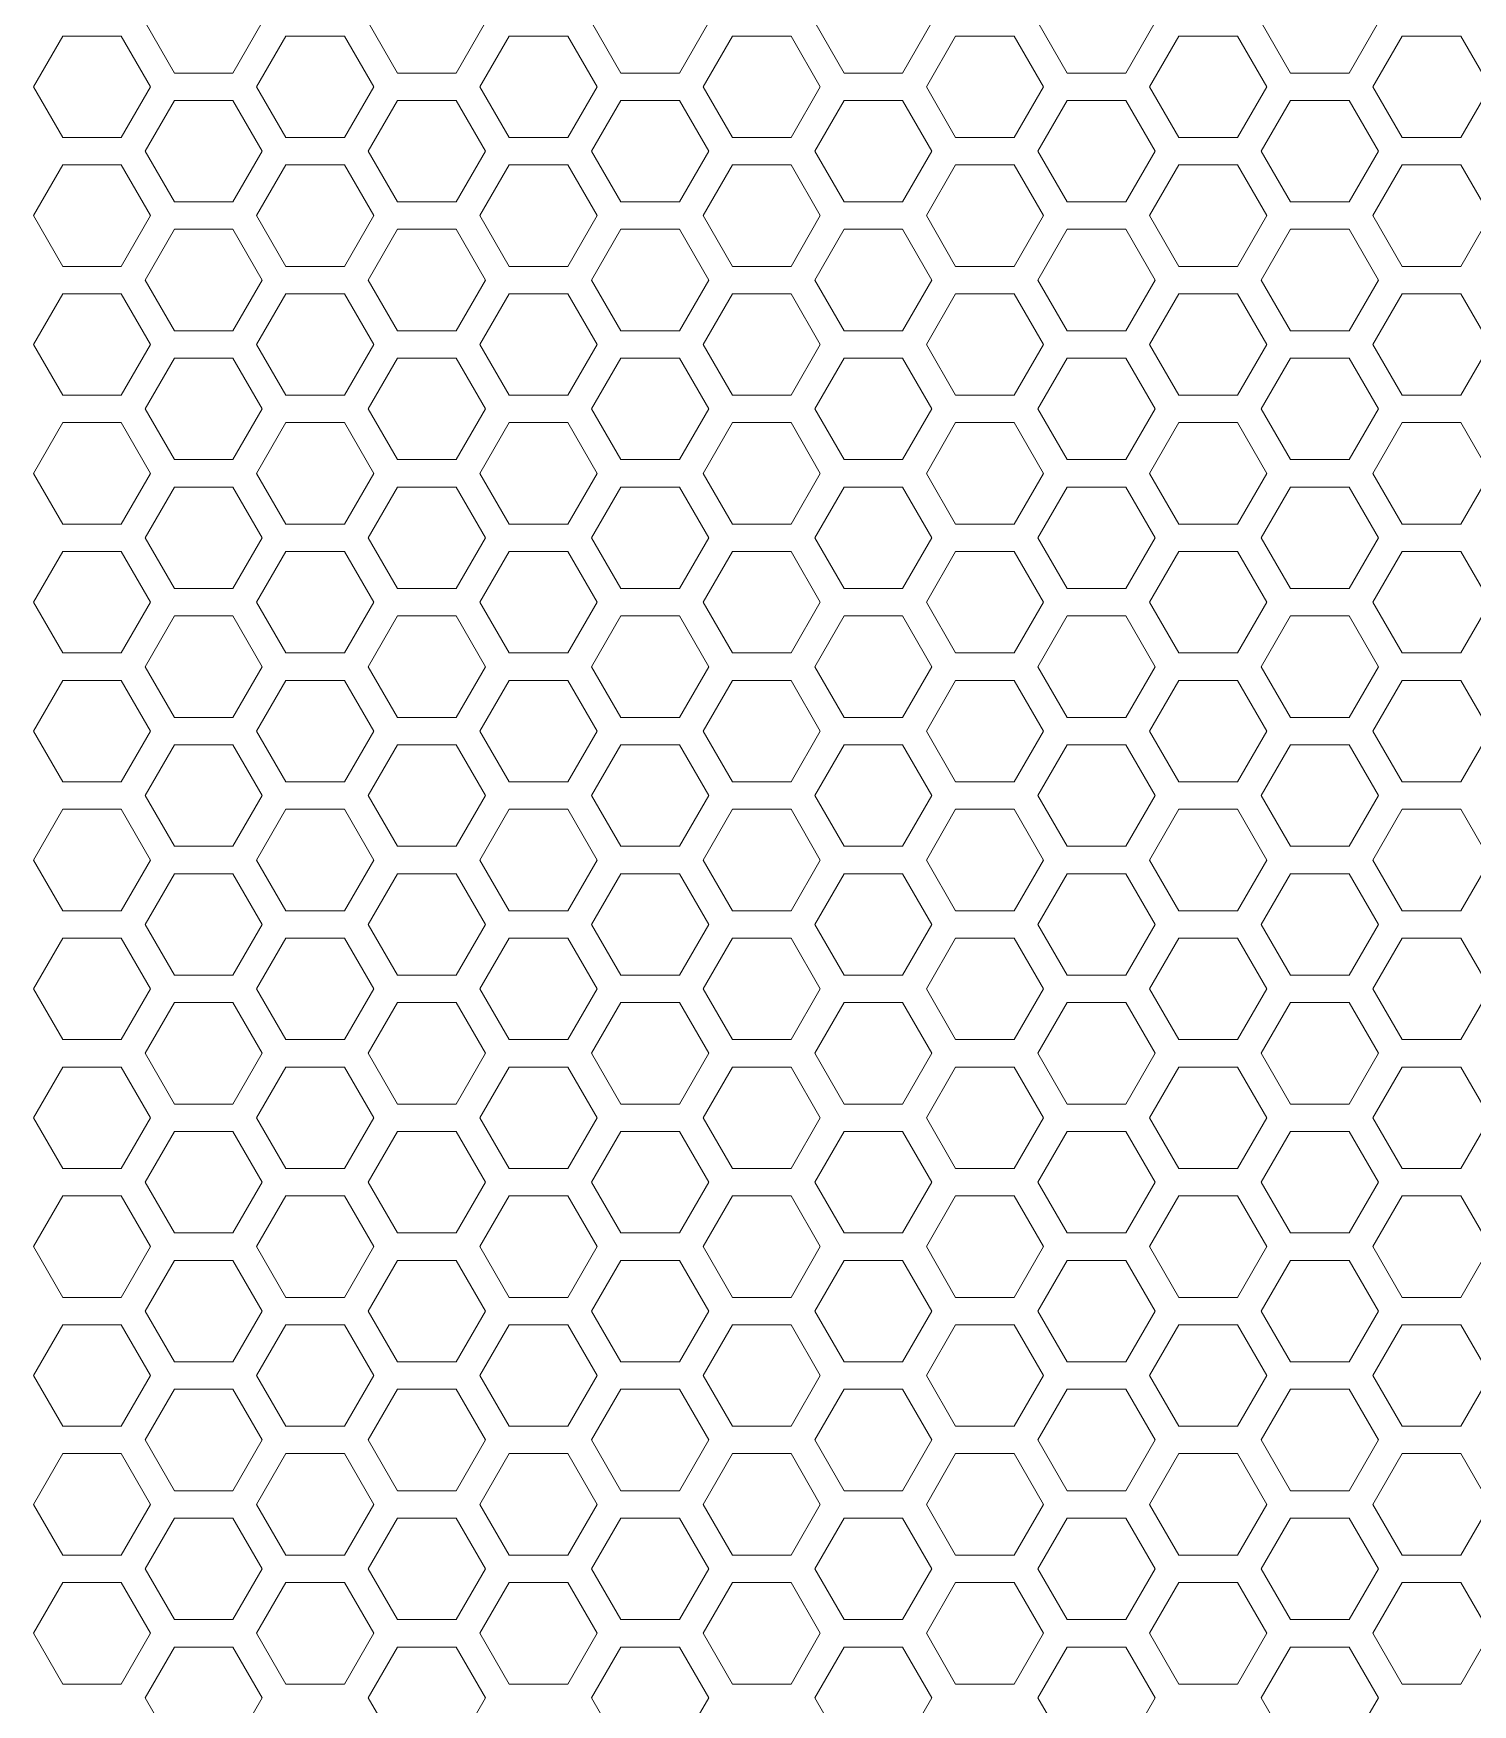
# Model space of a CAD drawing. Header units: millimetres. Extents: x -10 to 46, y -17 to 110.
# Drawn here: x 19.35 to 25.49, y 20.84 to 27.97 of the extents above; entities that cross this region are included whole.
import ezdxf

# ---------------------------------------------------------------- set-up
doc = ezdxf.new("R2010")
doc.units = ezdxf.units.MM

msp = doc.modelspace()

# ---------------------------------------------------------------- linework, layer by layer
at = {"lineweight": 18}
for p, q in [((19.4755, 27.9587), (19.3505, 27.7422)), ((19.7255, 27.9587), (19.4755, 27.9587)), ((19.8505, 27.7422), (19.7255, 27.9587)), ((19.8269, 28.0172), (19.9519, 27.8007)), ((20.2019, 27.8007), (20.3269, 28.0172)), ((20.4282, 27.9587), (20.3032, 27.7422)), ((20.6782, 27.9587), (20.4282, 27.9587)), ((20.8032, 27.7422), (20.6782, 27.9587)), ((20.7795, 28.0172), (20.9045, 27.8007)), ((21.1545, 27.8007), (21.2795, 28.0172)), ((21.3808, 27.9587), (21.2558, 27.7422)), ((21.6308, 27.9587), (21.3808, 27.9587)), ((21.7558, 27.7422), (21.6308, 27.9587)), ((21.7322, 28.0172), (21.8572, 27.8007)), ((22.1072, 27.8007), (22.2322, 28.0172)), ((22.3335, 27.9587), (22.2085, 27.7422)), ((22.5835, 27.9587), (22.3335, 27.9587)), ((22.7085, 27.7422), (22.5835, 27.9587)), ((22.6848, 28.0172), (22.8098, 27.8007)), ((23.0598, 27.8007), (23.1848, 28.0172)), ((23.2861, 27.9587), (23.1611, 27.7422)), ((23.5361, 27.9587), (23.2861, 27.9587)), ((23.6611, 27.7422), (23.5361, 27.9587)), ((23.6375, 28.0172), (23.7625, 27.8007)), ((24.0125, 27.8007), (24.1375, 28.0172)), ((24.2388, 27.9587), (24.1138, 27.7422)), ((24.4888, 27.9587), (24.2388, 27.9587)), ((24.6138, 27.7422), (24.4888, 27.9587)), ((24.5901, 28.0172), (24.7151, 27.8007)), ((24.9651, 27.8007), (25.0901, 28.0172)), ((25.1914, 27.9587), (25.0664, 27.7422)), ((25.4414, 27.9587), (25.1914, 27.9587)), ((25.5665, 27.7422), (25.4414, 27.9587)), ((19.9519, 27.8007), (20.2019, 27.8007)), ((20.9045, 27.8007), (21.1545, 27.8007)), ((21.8572, 27.8007), (22.1072, 27.8007)), ((22.8098, 27.8007), (23.0598, 27.8007)), ((23.7625, 27.8007), (24.0125, 27.8007)), ((24.7151, 27.8007), (24.9651, 27.8007)), ((19.3505, 27.7422), (19.4755, 27.5257)), ((19.7255, 27.5257), (19.8505, 27.7422)), ((19.9519, 27.6837), (19.8269, 27.4672)), ((20.2019, 27.6837), (19.9519, 27.6837)), ((20.3269, 27.4672), (20.2019, 27.6837)), ((20.3032, 27.7422), (20.4282, 27.5257)), ((20.6782, 27.5257), (20.8032, 27.7422)), ((20.9045, 27.6837), (20.7795, 27.4672)), ((21.1545, 27.6837), (20.9045, 27.6837)), ((21.2795, 27.4672), (21.1545, 27.6837)), ((21.2558, 27.7422), (21.3808, 27.5257)), ((21.6308, 27.5257), (21.7558, 27.7422)), ((21.8572, 27.6837), (21.7322, 27.4672)), ((22.1072, 27.6837), (21.8572, 27.6837)), ((22.2322, 27.4672), (22.1072, 27.6837)), ((22.2085, 27.7422), (22.3335, 27.5257)), ((22.5835, 27.5257), (22.7085, 27.7422)), ((22.8098, 27.6837), (22.6848, 27.4672)), ((23.0598, 27.6837), (22.8098, 27.6837)), ((23.1848, 27.4672), (23.0598, 27.6837)), ((23.1611, 27.7422), (23.2861, 27.5257)), ((23.5361, 27.5257), (23.6611, 27.7422)), ((23.7625, 27.6837), (23.6375, 27.4672)), ((24.0125, 27.6837), (23.7625, 27.6837)), ((24.1375, 27.4672), (24.0125, 27.6837)), ((24.1138, 27.7422), (24.2388, 27.5257)), ((24.4888, 27.5257), (24.6138, 27.7422)), ((24.7151, 27.6837), (24.5901, 27.4672)), ((24.9651, 27.6837), (24.7151, 27.6837)), ((25.0901, 27.4672), (24.9651, 27.6837)), ((25.0664, 27.7422), (25.1914, 27.5257)), ((25.4414, 27.5257), (25.5665, 27.7422)), ((19.4755, 27.5257), (19.7255, 27.5257)), ((19.8269, 27.4672), (19.9519, 27.2507)), ((20.2019, 27.2507), (20.3269, 27.4672)), ((20.4282, 27.5257), (20.6782, 27.5257)), ((20.7795, 27.4672), (20.9045, 27.2507)), ((21.1545, 27.2507), (21.2795, 27.4672)), ((21.3808, 27.5257), (21.6308, 27.5257)), ((21.7322, 27.4672), (21.8572, 27.2507)), ((22.1072, 27.2507), (22.2322, 27.4672)), ((22.3335, 27.5257), (22.5835, 27.5257)), ((22.6848, 27.4672), (22.8098, 27.2507)), ((23.0598, 27.2507), (23.1848, 27.4672)), ((23.2861, 27.5257), (23.5361, 27.5257)), ((23.6375, 27.4672), (23.7625, 27.2507)), ((24.0125, 27.2507), (24.1375, 27.4672)), ((24.2388, 27.5257), (24.4888, 27.5257)), ((24.5901, 27.4672), (24.7151, 27.2507)), ((24.9651, 27.2507), (25.0901, 27.4672)), ((25.1914, 27.5257), (25.4414, 27.5257)), ((19.4755, 27.4087), (19.3505, 27.1922)), ((19.7255, 27.4087), (19.4755, 27.4087)), ((19.8505, 27.1922), (19.7255, 27.4087)), ((20.4282, 27.4087), (20.3032, 27.1922)), ((20.6782, 27.4087), (20.4282, 27.4087)), ((20.8032, 27.1922), (20.6782, 27.4087)), ((21.3808, 27.4087), (21.2558, 27.1922)), ((21.6308, 27.4087), (21.3808, 27.4087)), ((21.7558, 27.1922), (21.6308, 27.4087)), ((22.3335, 27.4087), (22.2085, 27.1922)), ((22.5835, 27.4087), (22.3335, 27.4087)), ((22.7085, 27.1922), (22.5835, 27.4087)), ((23.2861, 27.4087), (23.1611, 27.1922)), ((23.5361, 27.4087), (23.2861, 27.4087)), ((23.6611, 27.1922), (23.5361, 27.4087)), ((24.2388, 27.4087), (24.1138, 27.1922)), ((24.4888, 27.4087), (24.2388, 27.4087)), ((24.6138, 27.1922), (24.4888, 27.4087)), ((25.1914, 27.4087), (25.0664, 27.1922)), ((25.4414, 27.4087), (25.1914, 27.4087)), ((25.5665, 27.1922), (25.4414, 27.4087)), ((19.9519, 27.2507), (20.2019, 27.2507)), ((20.9045, 27.2507), (21.1545, 27.2507)), ((21.8572, 27.2507), (22.1072, 27.2507)), ((22.8098, 27.2507), (23.0598, 27.2507)), ((23.7625, 27.2507), (24.0125, 27.2507)), ((24.7151, 27.2507), (24.9651, 27.2507)), ((19.3505, 27.1922), (19.4755, 26.9757)), ((19.7255, 26.9757), (19.8505, 27.1922)), ((20.3032, 27.1922), (20.4282, 26.9757)), ((20.6782, 26.9757), (20.8032, 27.1922)), ((21.2558, 27.1922), (21.3808, 26.9757)), ((21.6308, 26.9757), (21.7558, 27.1922)), ((22.2085, 27.1922), (22.3335, 26.9757)), ((22.5835, 26.9757), (22.7085, 27.1922)), ((23.1611, 27.1922), (23.2861, 26.9757)), ((23.5361, 26.9757), (23.6611, 27.1922)), ((24.1138, 27.1922), (24.2388, 26.9757)), ((24.4888, 26.9757), (24.6138, 27.1922)), ((25.0664, 27.1922), (25.1914, 26.9757)), ((25.4414, 26.9757), (25.5665, 27.1922)), ((19.9519, 27.1337), (19.8269, 26.9172)), ((20.2019, 27.1337), (19.9519, 27.1337)), ((20.3269, 26.9172), (20.2019, 27.1337)), ((20.9045, 27.1337), (20.7795, 26.9172)), ((21.1545, 27.1337), (20.9045, 27.1337)), ((21.2795, 26.9172), (21.1545, 27.1337)), ((21.8572, 27.1337), (21.7322, 26.9172)), ((22.1072, 27.1337), (21.8572, 27.1337)), ((22.2322, 26.9172), (22.1072, 27.1337)), ((22.8098, 27.1337), (22.6848, 26.9172)), ((23.0598, 27.1337), (22.8098, 27.1337)), ((23.1848, 26.9172), (23.0598, 27.1337)), ((23.7625, 27.1337), (23.6375, 26.9172)), ((24.0125, 27.1337), (23.7625, 27.1337)), ((24.1375, 26.9172), (24.0125, 27.1337)), ((24.7151, 27.1337), (24.5901, 26.9172)), ((24.9651, 27.1337), (24.7151, 27.1337)), ((25.0901, 26.9172), (24.9651, 27.1337)), ((19.4755, 26.9757), (19.7255, 26.9757)), ((20.4282, 26.9757), (20.6782, 26.9757)), ((21.3808, 26.9757), (21.6308, 26.9757)), ((22.3335, 26.9757), (22.5835, 26.9757)), ((23.2861, 26.9757), (23.5361, 26.9757)), ((24.2388, 26.9757), (24.4888, 26.9757)), ((25.1914, 26.9757), (25.4414, 26.9757)), ((19.8269, 26.9172), (19.9519, 26.7007)), ((20.2019, 26.7007), (20.3269, 26.9172)), ((20.7795, 26.9172), (20.9045, 26.7007)), ((21.1545, 26.7007), (21.2795, 26.9172)), ((21.7322, 26.9172), (21.8572, 26.7007)), ((22.1072, 26.7007), (22.2322, 26.9172)), ((22.6848, 26.9172), (22.8098, 26.7007)), ((23.0598, 26.7007), (23.1848, 26.9172)), ((23.6375, 26.9172), (23.7625, 26.7007)), ((24.0125, 26.7007), (24.1375, 26.9172)), ((24.5901, 26.9172), (24.7151, 26.7007)), ((24.9651, 26.7007), (25.0901, 26.9172)), ((19.4755, 26.8587), (19.3505, 26.6422)), ((19.7255, 26.8587), (19.4755, 26.8587)), ((19.8505, 26.6422), (19.7255, 26.8587)), ((20.4282, 26.8587), (20.3032, 26.6422)), ((20.6782, 26.8587), (20.4282, 26.8587)), ((20.8032, 26.6422), (20.6782, 26.8587)), ((21.3808, 26.8587), (21.2558, 26.6422)), ((21.6308, 26.8587), (21.3808, 26.8587)), ((21.7558, 26.6422), (21.6308, 26.8587)), ((22.3335, 26.8587), (22.2085, 26.6422)), ((22.5835, 26.8587), (22.3335, 26.8587)), ((22.7085, 26.6422), (22.5835, 26.8587)), ((23.2861, 26.8587), (23.1611, 26.6422)), ((23.5361, 26.8587), (23.2861, 26.8587)), ((23.6611, 26.6422), (23.5361, 26.8587)), ((24.2388, 26.8587), (24.1138, 26.6422)), ((24.4888, 26.8587), (24.2388, 26.8587)), ((24.6138, 26.6422), (24.4888, 26.8587)), ((25.1914, 26.8587), (25.0664, 26.6422)), ((25.4414, 26.8587), (25.1914, 26.8587)), ((25.5665, 26.6422), (25.4414, 26.8587)), ((19.9519, 26.7007), (20.2019, 26.7007)), ((20.9045, 26.7007), (21.1545, 26.7007)), ((21.8572, 26.7007), (22.1072, 26.7007)), ((22.8098, 26.7007), (23.0598, 26.7007)), ((23.7625, 26.7007), (24.0125, 26.7007)), ((24.7151, 26.7007), (24.9651, 26.7007)), ((19.3505, 26.6422), (19.4755, 26.4257)), ((19.7255, 26.4257), (19.8505, 26.6422)), ((20.3032, 26.6422), (20.4282, 26.4257)), ((20.6782, 26.4257), (20.8032, 26.6422)), ((21.2558, 26.6422), (21.3808, 26.4257)), ((21.6308, 26.4257), (21.7558, 26.6422)), ((22.2085, 26.6422), (22.3335, 26.4257)), ((22.5835, 26.4257), (22.7085, 26.6422)), ((23.1611, 26.6422), (23.2861, 26.4257)), ((23.5361, 26.4257), (23.6611, 26.6422)), ((24.1138, 26.6422), (24.2388, 26.4257)), ((24.4888, 26.4257), (24.6138, 26.6422)), ((25.0664, 26.6422), (25.1914, 26.4257)), ((25.4414, 26.4257), (25.5665, 26.6422)), ((19.9519, 26.5837), (19.8269, 26.3672)), ((20.2019, 26.5837), (19.9519, 26.5837)), ((20.3269, 26.3672), (20.2019, 26.5837)), ((20.9045, 26.5837), (20.7795, 26.3672)), ((21.1545, 26.5837), (20.9045, 26.5837)), ((21.2795, 26.3672), (21.1545, 26.5837)), ((21.8572, 26.5837), (21.7322, 26.3672)), ((22.1072, 26.5837), (21.8572, 26.5837)), ((22.2322, 26.3672), (22.1072, 26.5837)), ((22.8098, 26.5837), (22.6848, 26.3672)), ((23.0598, 26.5837), (22.8098, 26.5837)), ((23.1848, 26.3672), (23.0598, 26.5837)), ((23.7625, 26.5837), (23.6375, 26.3672)), ((24.0125, 26.5837), (23.7625, 26.5837)), ((24.1375, 26.3672), (24.0125, 26.5837)), ((24.7151, 26.5837), (24.5901, 26.3672)), ((24.9651, 26.5837), (24.7151, 26.5837)), ((25.0901, 26.3672), (24.9651, 26.5837)), ((19.4755, 26.4257), (19.7255, 26.4257)), ((20.4282, 26.4257), (20.6782, 26.4257)), ((21.3808, 26.4257), (21.6308, 26.4257)), ((22.3335, 26.4257), (22.5835, 26.4257)), ((23.2861, 26.4257), (23.5361, 26.4257)), ((24.2388, 26.4257), (24.4888, 26.4257)), ((25.1914, 26.4257), (25.4414, 26.4257)), ((19.8269, 26.3672), (19.9519, 26.1507)), ((20.2019, 26.1507), (20.3269, 26.3672)), ((20.7795, 26.3672), (20.9045, 26.1507)), ((21.1545, 26.1507), (21.2795, 26.3672)), ((21.7322, 26.3672), (21.8572, 26.1507)), ((22.1072, 26.1507), (22.2322, 26.3672)), ((22.6848, 26.3672), (22.8098, 26.1507)), ((23.0598, 26.1507), (23.1848, 26.3672)), ((23.6375, 26.3672), (23.7625, 26.1507)), ((24.0125, 26.1507), (24.1375, 26.3672)), ((24.5901, 26.3672), (24.7151, 26.1507)), ((24.9651, 26.1507), (25.0901, 26.3672)), ((19.4755, 26.3087), (19.3505, 26.0922)), ((19.7255, 26.3087), (19.4755, 26.3087)), ((19.8505, 26.0922), (19.7255, 26.3087)), ((20.4282, 26.3087), (20.3032, 26.0922)), ((20.6782, 26.3087), (20.4282, 26.3087)), ((20.8032, 26.0922), (20.6782, 26.3087)), ((21.3808, 26.3087), (21.2558, 26.0922)), ((21.6308, 26.3087), (21.3808, 26.3087)), ((21.7558, 26.0922), (21.6308, 26.3087)), ((22.3335, 26.3087), (22.2085, 26.0922)), ((22.5835, 26.3087), (22.3335, 26.3087)), ((22.7085, 26.0922), (22.5835, 26.3087)), ((23.2861, 26.3087), (23.1611, 26.0922)), ((23.5361, 26.3087), (23.2861, 26.3087)), ((23.6611, 26.0922), (23.5361, 26.3087)), ((24.2388, 26.3087), (24.1138, 26.0922)), ((24.4888, 26.3087), (24.2388, 26.3087)), ((24.6138, 26.0922), (24.4888, 26.3087)), ((25.1914, 26.3087), (25.0664, 26.0922)), ((25.4414, 26.3087), (25.1914, 26.3087)), ((25.5665, 26.0922), (25.4414, 26.3087)), ((19.9519, 26.1507), (20.2019, 26.1507)), ((20.9045, 26.1507), (21.1545, 26.1507)), ((21.8572, 26.1507), (22.1072, 26.1507)), ((22.8098, 26.1507), (23.0598, 26.1507)), ((23.7625, 26.1507), (24.0125, 26.1507)), ((24.7151, 26.1507), (24.9651, 26.1507)), ((19.3505, 26.0922), (19.4755, 25.8757)), ((19.7255, 25.8757), (19.8505, 26.0922)), ((19.9519, 26.0337), (19.8269, 25.8172)), ((20.2019, 26.0337), (19.9519, 26.0337)), ((20.3269, 25.8172), (20.2019, 26.0337)), ((20.3032, 26.0922), (20.4282, 25.8757)), ((20.6782, 25.8757), (20.8032, 26.0922)), ((20.9045, 26.0337), (20.7795, 25.8172)), ((21.1545, 26.0337), (20.9045, 26.0337)), ((21.2795, 25.8172), (21.1545, 26.0337)), ((21.2558, 26.0922), (21.3808, 25.8757)), ((21.6308, 25.8757), (21.7558, 26.0922)), ((21.8572, 26.0337), (21.7322, 25.8172)), ((22.1072, 26.0337), (21.8572, 26.0337)), ((22.2322, 25.8172), (22.1072, 26.0337)), ((22.2085, 26.0922), (22.3335, 25.8757)), ((22.5835, 25.8757), (22.7085, 26.0922)), ((22.8098, 26.0337), (22.6848, 25.8172)), ((23.0598, 26.0337), (22.8098, 26.0337)), ((23.1848, 25.8172), (23.0598, 26.0337)), ((23.1611, 26.0922), (23.2861, 25.8757)), ((23.5361, 25.8757), (23.6611, 26.0922)), ((23.7625, 26.0337), (23.6375, 25.8172)), ((24.0125, 26.0337), (23.7625, 26.0337)), ((24.1375, 25.8172), (24.0125, 26.0337)), ((24.1138, 26.0922), (24.2388, 25.8757)), ((24.4888, 25.8757), (24.6138, 26.0922)), ((24.7151, 26.0337), (24.5901, 25.8172)), ((24.9651, 26.0337), (24.7151, 26.0337)), ((25.0901, 25.8172), (24.9651, 26.0337)), ((25.0664, 26.0922), (25.1914, 25.8757)), ((25.4414, 25.8757), (25.5665, 26.0922)), ((19.4755, 25.8757), (19.7255, 25.8757)), ((20.4282, 25.8757), (20.6782, 25.8757)), ((21.3808, 25.8757), (21.6308, 25.8757)), ((22.3335, 25.8757), (22.5835, 25.8757)), ((23.2861, 25.8757), (23.5361, 25.8757)), ((24.2388, 25.8757), (24.4888, 25.8757)), ((25.1914, 25.8757), (25.4414, 25.8757)), ((19.4755, 25.7587), (19.3505, 25.5422)), ((19.7255, 25.7587), (19.4755, 25.7587)), ((19.8505, 25.5422), (19.7255, 25.7587)), ((19.8269, 25.8172), (19.9519, 25.6007)), ((20.2019, 25.6007), (20.3269, 25.8172)), ((20.4282, 25.7587), (20.3032, 25.5422)), ((20.6782, 25.7587), (20.4282, 25.7587)), ((20.8032, 25.5422), (20.6782, 25.7587)), ((20.7795, 25.8172), (20.9045, 25.6007)), ((21.1545, 25.6007), (21.2795, 25.8172)), ((21.3808, 25.7587), (21.2558, 25.5422)), ((21.6308, 25.7587), (21.3808, 25.7587)), ((21.7558, 25.5422), (21.6308, 25.7587)), ((21.7322, 25.8172), (21.8572, 25.6007)), ((22.1072, 25.6007), (22.2322, 25.8172)), ((22.3335, 25.7587), (22.2085, 25.5422)), ((22.5835, 25.7587), (22.3335, 25.7587)), ((22.7085, 25.5422), (22.5835, 25.7587)), ((22.6848, 25.8172), (22.8098, 25.6007)), ((23.0598, 25.6007), (23.1848, 25.8172)), ((23.2861, 25.7587), (23.1611, 25.5422)), ((23.5361, 25.7587), (23.2861, 25.7587)), ((23.6611, 25.5422), (23.5361, 25.7587)), ((23.6375, 25.8172), (23.7625, 25.6007)), ((24.0125, 25.6007), (24.1375, 25.8172)), ((24.2388, 25.7587), (24.1138, 25.5422)), ((24.4888, 25.7587), (24.2388, 25.7587)), ((24.6138, 25.5422), (24.4888, 25.7587)), ((24.5901, 25.8172), (24.7151, 25.6007)), ((24.9651, 25.6007), (25.0901, 25.8172)), ((25.1914, 25.7587), (25.0664, 25.5422)), ((25.4414, 25.7587), (25.1914, 25.7587)), ((25.5665, 25.5422), (25.4414, 25.7587)), ((19.3505, 25.5422), (19.4755, 25.3256)), ((19.7255, 25.3256), (19.8505, 25.5422)), ((19.9519, 25.6007), (20.2019, 25.6007)), ((20.3032, 25.5422), (20.4282, 25.3256)), ((20.6782, 25.3256), (20.8032, 25.5422)), ((20.9045, 25.6007), (21.1545, 25.6007)), ((21.2558, 25.5422), (21.3808, 25.3256)), ((21.6308, 25.3256), (21.7558, 25.5422)), ((21.8572, 25.6007), (22.1072, 25.6007)), ((22.2085, 25.5422), (22.3335, 25.3256)), ((22.5835, 25.3256), (22.7085, 25.5422)), ((22.8098, 25.6007), (23.0598, 25.6007)), ((23.1611, 25.5422), (23.2861, 25.3256)), ((23.5361, 25.3256), (23.6611, 25.5422)), ((23.7625, 25.6007), (24.0125, 25.6007)), ((24.1138, 25.5422), (24.2388, 25.3256)), ((24.4888, 25.3256), (24.6138, 25.5422)), ((24.7151, 25.6007), (24.9651, 25.6007)), ((25.0664, 25.5422), (25.1914, 25.3256)), ((25.4414, 25.3256), (25.5665, 25.5422)), ((19.9519, 25.4837), (19.8269, 25.2671)), ((20.2019, 25.4837), (19.9519, 25.4837)), ((20.3269, 25.2671), (20.2019, 25.4837)), ((20.9045, 25.4837), (20.7795, 25.2671)), ((21.1545, 25.4837), (20.9045, 25.4837)), ((21.2795, 25.2671), (21.1545, 25.4837)), ((21.8572, 25.4837), (21.7322, 25.2671)), ((22.1072, 25.4837), (21.8572, 25.4837)), ((22.2322, 25.2671), (22.1072, 25.4837)), ((22.8098, 25.4837), (22.6848, 25.2671)), ((23.0598, 25.4837), (22.8098, 25.4837)), ((23.1848, 25.2671), (23.0598, 25.4837)), ((23.7625, 25.4837), (23.6375, 25.2671)), ((24.0125, 25.4837), (23.7625, 25.4837)), ((24.1375, 25.2671), (24.0125, 25.4837)), ((24.7151, 25.4837), (24.5901, 25.2671)), ((24.9651, 25.4837), (24.7151, 25.4837)), ((25.0901, 25.2671), (24.9651, 25.4837)), ((19.4755, 25.3256), (19.7255, 25.3256)), ((20.4282, 25.3256), (20.6782, 25.3256)), ((21.3808, 25.3256), (21.6308, 25.3256)), ((22.3335, 25.3256), (22.5835, 25.3256)), ((23.2861, 25.3256), (23.5361, 25.3256)), ((24.2388, 25.3256), (24.4888, 25.3256)), ((25.1914, 25.3256), (25.4414, 25.3256)), ((19.8269, 25.2671), (19.9519, 25.0506)), ((20.2019, 25.0506), (20.3269, 25.2671)), ((20.7795, 25.2671), (20.9045, 25.0506)), ((21.1545, 25.0506), (21.2795, 25.2671)), ((21.7322, 25.2671), (21.8572, 25.0506)), ((22.1072, 25.0506), (22.2322, 25.2671)), ((22.6848, 25.2671), (22.8098, 25.0506)), ((23.0598, 25.0506), (23.1848, 25.2671)), ((23.6375, 25.2671), (23.7625, 25.0506)), ((24.0125, 25.0506), (24.1375, 25.2671)), ((24.5901, 25.2671), (24.7151, 25.0506)), ((24.9651, 25.0506), (25.0901, 25.2671)), ((19.4755, 25.2087), (19.3505, 24.9921)), ((19.7255, 25.2087), (19.4755, 25.2087)), ((19.8505, 24.9921), (19.7255, 25.2087)), ((20.4282, 25.2087), (20.3032, 24.9921)), ((20.6782, 25.2087), (20.4282, 25.2087)), ((20.8032, 24.9921), (20.6782, 25.2087)), ((21.3808, 25.2087), (21.2558, 24.9921)), ((21.6308, 25.2087), (21.3808, 25.2087)), ((21.7558, 24.9921), (21.6308, 25.2087)), ((22.3335, 25.2087), (22.2085, 24.9921)), ((22.5835, 25.2087), (22.3335, 25.2087)), ((22.7085, 24.9921), (22.5835, 25.2087)), ((23.2861, 25.2087), (23.1611, 24.9921)), ((23.5361, 25.2087), (23.2861, 25.2087)), ((23.6611, 24.9921), (23.5361, 25.2087)), ((24.2388, 25.2087), (24.1138, 24.9921)), ((24.4888, 25.2087), (24.2388, 25.2087)), ((24.6138, 24.9921), (24.4888, 25.2087)), ((25.1914, 25.2087), (25.0664, 24.9921)), ((25.4414, 25.2087), (25.1914, 25.2087)), ((25.5665, 24.9921), (25.4414, 25.2087)), ((19.9519, 25.0506), (20.2019, 25.0506)), ((20.9045, 25.0506), (21.1545, 25.0506)), ((21.8572, 25.0506), (22.1072, 25.0506)), ((22.8098, 25.0506), (23.0598, 25.0506)), ((23.7625, 25.0506), (24.0125, 25.0506)), ((24.7151, 25.0506), (24.9651, 25.0506)), ((19.3505, 24.9921), (19.4755, 24.7756)), ((19.7255, 24.7756), (19.8505, 24.9921)), ((20.3032, 24.9921), (20.4282, 24.7756)), ((20.6782, 24.7756), (20.8032, 24.9921)), ((21.2558, 24.9921), (21.3808, 24.7756)), ((21.6308, 24.7756), (21.7558, 24.9921)), ((22.2085, 24.9921), (22.3335, 24.7756)), ((22.5835, 24.7756), (22.7085, 24.9921)), ((23.1611, 24.9921), (23.2861, 24.7756)), ((23.5361, 24.7756), (23.6611, 24.9921)), ((24.1138, 24.9921), (24.2388, 24.7756)), ((24.4888, 24.7756), (24.6138, 24.9921)), ((25.0664, 24.9921), (25.1914, 24.7756)), ((25.4414, 24.7756), (25.5665, 24.9921)), ((19.9519, 24.9336), (19.8269, 24.7171)), ((20.2019, 24.9336), (19.9519, 24.9336)), ((20.3269, 24.7171), (20.2019, 24.9336)), ((20.9045, 24.9336), (20.7795, 24.7171)), ((21.1545, 24.9336), (20.9045, 24.9336)), ((21.2795, 24.7171), (21.1545, 24.9336)), ((21.8572, 24.9336), (21.7322, 24.7171)), ((22.1072, 24.9336), (21.8572, 24.9336)), ((22.2322, 24.7171), (22.1072, 24.9336)), ((22.8098, 24.9336), (22.6848, 24.7171)), ((23.0598, 24.9336), (22.8098, 24.9336)), ((23.1848, 24.7171), (23.0598, 24.9336)), ((23.7625, 24.9336), (23.6375, 24.7171)), ((24.0125, 24.9336), (23.7625, 24.9336)), ((24.1375, 24.7171), (24.0125, 24.9336)), ((24.7151, 24.9336), (24.5901, 24.7171)), ((24.9651, 24.9336), (24.7151, 24.9336)), ((25.0901, 24.7171), (24.9651, 24.9336)), ((19.4755, 24.7756), (19.7255, 24.7756)), ((20.4282, 24.7756), (20.6782, 24.7756)), ((21.3808, 24.7756), (21.6308, 24.7756)), ((22.3335, 24.7756), (22.5835, 24.7756)), ((23.2861, 24.7756), (23.5361, 24.7756)), ((24.2388, 24.7756), (24.4888, 24.7756)), ((25.1914, 24.7756), (25.4414, 24.7756)), ((19.8269, 24.7171), (19.9519, 24.5006)), ((20.2019, 24.5006), (20.3269, 24.7171)), ((20.7795, 24.7171), (20.9045, 24.5006)), ((21.1545, 24.5006), (21.2795, 24.7171)), ((21.7322, 24.7171), (21.8572, 24.5006)), ((22.1072, 24.5006), (22.2322, 24.7171)), ((22.6848, 24.7171), (22.8098, 24.5006)), ((23.0598, 24.5006), (23.1848, 24.7171)), ((23.6375, 24.7171), (23.7625, 24.5006)), ((24.0125, 24.5006), (24.1375, 24.7171)), ((24.5901, 24.7171), (24.7151, 24.5006)), ((24.9651, 24.5006), (25.0901, 24.7171)), ((19.4755, 24.6586), (19.3505, 24.4421)), ((19.7255, 24.6586), (19.4755, 24.6586)), ((19.8505, 24.4421), (19.7255, 24.6586)), ((20.4282, 24.6586), (20.3032, 24.4421)), ((20.6782, 24.6586), (20.4282, 24.6586)), ((20.8032, 24.4421), (20.6782, 24.6586)), ((21.3808, 24.6586), (21.2558, 24.4421)), ((21.6308, 24.6586), (21.3808, 24.6586)), ((21.7558, 24.4421), (21.6308, 24.6586)), ((22.3335, 24.6586), (22.2085, 24.4421)), ((22.5835, 24.6586), (22.3335, 24.6586)), ((22.7085, 24.4421), (22.5835, 24.6586)), ((23.2861, 24.6586), (23.1611, 24.4421)), ((23.5361, 24.6586), (23.2861, 24.6586)), ((23.6611, 24.4421), (23.5361, 24.6586)), ((24.2388, 24.6586), (24.1138, 24.4421)), ((24.4888, 24.6586), (24.2388, 24.6586)), ((24.6138, 24.4421), (24.4888, 24.6586)), ((25.1914, 24.6586), (25.0664, 24.4421)), ((25.4414, 24.6586), (25.1914, 24.6586)), ((25.5665, 24.4421), (25.4414, 24.6586)), ((19.9519, 24.5006), (20.2019, 24.5006)), ((20.9045, 24.5006), (21.1545, 24.5006)), ((21.8572, 24.5006), (22.1072, 24.5006)), ((22.8098, 24.5006), (23.0598, 24.5006)), ((23.7625, 24.5006), (24.0125, 24.5006)), ((24.7151, 24.5006), (24.9651, 24.5006)), ((19.3505, 24.4421), (19.4755, 24.2256)), ((19.7255, 24.2256), (19.8505, 24.4421)), ((20.3032, 24.4421), (20.4282, 24.2256)), ((20.6782, 24.2256), (20.8032, 24.4421)), ((21.2558, 24.4421), (21.3808, 24.2256)), ((21.6308, 24.2256), (21.7558, 24.4421)), ((22.2085, 24.4421), (22.3335, 24.2256)), ((22.5835, 24.2256), (22.7085, 24.4421)), ((23.1611, 24.4421), (23.2861, 24.2256)), ((23.5361, 24.2256), (23.6611, 24.4421)), ((24.1138, 24.4421), (24.2388, 24.2256)), ((24.4888, 24.2256), (24.6138, 24.4421)), ((25.0664, 24.4421), (25.1914, 24.2256)), ((25.4414, 24.2256), (25.5665, 24.4421)), ((19.9519, 24.3836), (19.8269, 24.1671)), ((20.2019, 24.3836), (19.9519, 24.3836)), ((20.3269, 24.1671), (20.2019, 24.3836)), ((20.9045, 24.3836), (20.7795, 24.1671)), ((21.1545, 24.3836), (20.9045, 24.3836)), ((21.2795, 24.1671), (21.1545, 24.3836)), ((21.8572, 24.3836), (21.7322, 24.1671)), ((22.1072, 24.3836), (21.8572, 24.3836)), ((22.2322, 24.1671), (22.1072, 24.3836)), ((22.8098, 24.3836), (22.6848, 24.1671)), ((23.0598, 24.3836), (22.8098, 24.3836)), ((23.1848, 24.1671), (23.0598, 24.3836)), ((23.7625, 24.3836), (23.6375, 24.1671)), ((24.0125, 24.3836), (23.7625, 24.3836)), ((24.1375, 24.1671), (24.0125, 24.3836)), ((24.7151, 24.3836), (24.5901, 24.1671)), ((24.9651, 24.3836), (24.7151, 24.3836)), ((25.0901, 24.1671), (24.9651, 24.3836)), ((19.4755, 24.2256), (19.7255, 24.2256)), ((20.4282, 24.2256), (20.6782, 24.2256)), ((21.3808, 24.2256), (21.6308, 24.2256)), ((22.3335, 24.2256), (22.5835, 24.2256)), ((23.2861, 24.2256), (23.5361, 24.2256)), ((24.2388, 24.2256), (24.4888, 24.2256)), ((25.1914, 24.2256), (25.4414, 24.2256)), ((19.4755, 24.1086), (19.3505, 23.8921)), ((19.7255, 24.1086), (19.4755, 24.1086)), ((19.8505, 23.8921), (19.7255, 24.1086)), ((19.8269, 24.1671), (19.9519, 23.9506)), ((20.2019, 23.9506), (20.3269, 24.1671)), ((20.4282, 24.1086), (20.3032, 23.8921)), ((20.6782, 24.1086), (20.4282, 24.1086)), ((20.8032, 23.8921), (20.6782, 24.1086)), ((20.7795, 24.1671), (20.9045, 23.9506)), ((21.1545, 23.9506), (21.2795, 24.1671)), ((21.3808, 24.1086), (21.2558, 23.8921)), ((21.6308, 24.1086), (21.3808, 24.1086)), ((21.7558, 23.8921), (21.6308, 24.1086)), ((21.7322, 24.1671), (21.8572, 23.9506)), ((22.1072, 23.9506), (22.2322, 24.1671)), ((22.3335, 24.1086), (22.2085, 23.8921)), ((22.5835, 24.1086), (22.3335, 24.1086)), ((22.7085, 23.8921), (22.5835, 24.1086)), ((22.6848, 24.1671), (22.8098, 23.9506)), ((23.0598, 23.9506), (23.1848, 24.1671)), ((23.2861, 24.1086), (23.1611, 23.8921)), ((23.5361, 24.1086), (23.2861, 24.1086)), ((23.6611, 23.8921), (23.5361, 24.1086)), ((23.6375, 24.1671), (23.7625, 23.9506)), ((24.0125, 23.9506), (24.1375, 24.1671)), ((24.2388, 24.1086), (24.1138, 23.8921)), ((24.4888, 24.1086), (24.2388, 24.1086)), ((24.6138, 23.8921), (24.4888, 24.1086)), ((24.5901, 24.1671), (24.7151, 23.9506)), ((24.9651, 23.9506), (25.0901, 24.1671)), ((25.1914, 24.1086), (25.0664, 23.8921)), ((25.4414, 24.1086), (25.1914, 24.1086)), ((25.5665, 23.8921), (25.4414, 24.1086)), ((19.3505, 23.8921), (19.4755, 23.6756)), ((19.7255, 23.6756), (19.8505, 23.8921)), ((19.9519, 23.9506), (20.2019, 23.9506)), ((20.3032, 23.8921), (20.4282, 23.6756)), ((20.6782, 23.6756), (20.8032, 23.8921)), ((20.9045, 23.9506), (21.1545, 23.9506)), ((21.2558, 23.8921), (21.3808, 23.6756)), ((21.6308, 23.6756), (21.7558, 23.8921)), ((21.8572, 23.9506), (22.1072, 23.9506)), ((22.2085, 23.8921), (22.3335, 23.6756)), ((22.5835, 23.6756), (22.7085, 23.8921)), ((22.8098, 23.9506), (23.0598, 23.9506)), ((23.1611, 23.8921), (23.2861, 23.6756)), ((23.5361, 23.6756), (23.6611, 23.8921)), ((23.7625, 23.9506), (24.0125, 23.9506)), ((24.1138, 23.8921), (24.2388, 23.6756)), ((24.4888, 23.6756), (24.6138, 23.8921)), ((24.7151, 23.9506), (24.9651, 23.9506)), ((25.0664, 23.8921), (25.1914, 23.6756)), ((25.4414, 23.6756), (25.5665, 23.8921)), ((19.9519, 23.8336), (19.8269, 23.6171)), ((20.2019, 23.8336), (19.9519, 23.8336)), ((20.3269, 23.6171), (20.2019, 23.8336)), ((20.9045, 23.8336), (20.7795, 23.6171)), ((21.1545, 23.8336), (20.9045, 23.8336)), ((21.2795, 23.6171), (21.1545, 23.8336)), ((21.8572, 23.8336), (21.7322, 23.6171)), ((22.1072, 23.8336), (21.8572, 23.8336)), ((22.2322, 23.6171), (22.1072, 23.8336)), ((22.8098, 23.8336), (22.6848, 23.6171)), ((23.0598, 23.8336), (22.8098, 23.8336)), ((23.1848, 23.6171), (23.0598, 23.8336)), ((23.7625, 23.8336), (23.6375, 23.6171)), ((24.0125, 23.8336), (23.7625, 23.8336)), ((24.1375, 23.6171), (24.0125, 23.8336)), ((24.7151, 23.8336), (24.5901, 23.6171)), ((24.9651, 23.8336), (24.7151, 23.8336)), ((25.0901, 23.6171), (24.9651, 23.8336)), ((19.4755, 23.6756), (19.7255, 23.6756)), ((19.8269, 23.6171), (19.9519, 23.4006)), ((20.2019, 23.4006), (20.3269, 23.6171)), ((20.4282, 23.6756), (20.6782, 23.6756)), ((20.7795, 23.6171), (20.9045, 23.4006)), ((21.1545, 23.4006), (21.2795, 23.6171)), ((21.3808, 23.6756), (21.6308, 23.6756)), ((21.7322, 23.6171), (21.8572, 23.4006)), ((22.1072, 23.4006), (22.2322, 23.6171)), ((22.3335, 23.6756), (22.5835, 23.6756)), ((22.6848, 23.6171), (22.8098, 23.4006)), ((23.0598, 23.4006), (23.1848, 23.6171)), ((23.2861, 23.6756), (23.5361, 23.6756)), ((23.6375, 23.6171), (23.7625, 23.4006)), ((24.0125, 23.4006), (24.1375, 23.6171)), ((24.2388, 23.6756), (24.4888, 23.6756)), ((24.5901, 23.6171), (24.7151, 23.4006)), ((24.9651, 23.4006), (25.0901, 23.6171)), ((25.1914, 23.6756), (25.4414, 23.6756)), ((19.4755, 23.5586), (19.3505, 23.3421)), ((19.7255, 23.5586), (19.4755, 23.5586)), ((19.8505, 23.3421), (19.7255, 23.5586)), ((20.4282, 23.5586), (20.3032, 23.3421)), ((20.6782, 23.5586), (20.4282, 23.5586)), ((20.8032, 23.3421), (20.6782, 23.5586)), ((21.3808, 23.5586), (21.2558, 23.3421)), ((21.6308, 23.5586), (21.3808, 23.5586)), ((21.7558, 23.3421), (21.6308, 23.5586)), ((22.3335, 23.5586), (22.2085, 23.3421)), ((22.5835, 23.5586), (22.3335, 23.5586)), ((22.7085, 23.3421), (22.5835, 23.5586)), ((23.2861, 23.5586), (23.1611, 23.3421)), ((23.5361, 23.5586), (23.2861, 23.5586)), ((23.6611, 23.3421), (23.5361, 23.5586)), ((24.2388, 23.5586), (24.1138, 23.3421)), ((24.4888, 23.5586), (24.2388, 23.5586)), ((24.6138, 23.3421), (24.4888, 23.5586)), ((25.1914, 23.5586), (25.0664, 23.3421)), ((25.4414, 23.5586), (25.1914, 23.5586)), ((25.5665, 23.3421), (25.4414, 23.5586)), ((19.9519, 23.4006), (20.2019, 23.4006)), ((20.9045, 23.4006), (21.1545, 23.4006)), ((21.8572, 23.4006), (22.1072, 23.4006)), ((22.8098, 23.4006), (23.0598, 23.4006)), ((23.7625, 23.4006), (24.0125, 23.4006)), ((24.7151, 23.4006), (24.9651, 23.4006)), ((19.3505, 23.3421), (19.4755, 23.1256)), ((19.7255, 23.1256), (19.8505, 23.3421)), ((20.3032, 23.3421), (20.4282, 23.1256)), ((20.6782, 23.1256), (20.8032, 23.3421)), ((21.2558, 23.3421), (21.3808, 23.1256)), ((21.6308, 23.1256), (21.7558, 23.3421)), ((22.2085, 23.3421), (22.3335, 23.1256)), ((22.5835, 23.1256), (22.7085, 23.3421)), ((23.1611, 23.3421), (23.2861, 23.1256)), ((23.5361, 23.1256), (23.6611, 23.3421)), ((24.1138, 23.3421), (24.2388, 23.1256)), ((24.4888, 23.1256), (24.6138, 23.3421)), ((25.0664, 23.3421), (25.1914, 23.1256)), ((25.4414, 23.1256), (25.5665, 23.3421)), ((19.9519, 23.2836), (19.8269, 23.0671)), ((20.2019, 23.2836), (19.9519, 23.2836)), ((20.3269, 23.0671), (20.2019, 23.2836)), ((20.9045, 23.2836), (20.7795, 23.0671)), ((21.1545, 23.2836), (20.9045, 23.2836)), ((21.2795, 23.0671), (21.1545, 23.2836)), ((21.8572, 23.2836), (21.7322, 23.0671)), ((22.1072, 23.2836), (21.8572, 23.2836)), ((22.2322, 23.0671), (22.1072, 23.2836)), ((22.8098, 23.2836), (22.6848, 23.0671)), ((23.0598, 23.2836), (22.8098, 23.2836)), ((23.1848, 23.0671), (23.0598, 23.2836)), ((23.7625, 23.2836), (23.6375, 23.0671)), ((24.0125, 23.2836), (23.7625, 23.2836)), ((24.1375, 23.0671), (24.0125, 23.2836)), ((24.7151, 23.2836), (24.5901, 23.0671)), ((24.9651, 23.2836), (24.7151, 23.2836)), ((25.0901, 23.0671), (24.9651, 23.2836)), ((19.4755, 23.1256), (19.7255, 23.1256)), ((20.4282, 23.1256), (20.6782, 23.1256)), ((21.3808, 23.1256), (21.6308, 23.1256)), ((22.3335, 23.1256), (22.5835, 23.1256)), ((23.2861, 23.1256), (23.5361, 23.1256)), ((24.2388, 23.1256), (24.4888, 23.1256)), ((25.1914, 23.1256), (25.4414, 23.1256)), ((19.8269, 23.0671), (19.9519, 22.8506)), ((20.2019, 22.8506), (20.3269, 23.0671)), ((20.7795, 23.0671), (20.9045, 22.8506)), ((21.1545, 22.8506), (21.2795, 23.0671)), ((21.7322, 23.0671), (21.8572, 22.8506)), ((22.1072, 22.8506), (22.2322, 23.0671)), ((22.6848, 23.0671), (22.8098, 22.8506)), ((23.0598, 22.8506), (23.1848, 23.0671)), ((23.6375, 23.0671), (23.7625, 22.8506)), ((24.0125, 22.8506), (24.1375, 23.0671)), ((24.5901, 23.0671), (24.7151, 22.8506)), ((24.9651, 22.8506), (25.0901, 23.0671)), ((19.4755, 23.0086), (19.3505, 22.7921)), ((19.7255, 23.0086), (19.4755, 23.0086)), ((19.8505, 22.7921), (19.7255, 23.0086)), ((20.4282, 23.0086), (20.3032, 22.7921)), ((20.6782, 23.0086), (20.4282, 23.0086)), ((20.8032, 22.7921), (20.6782, 23.0086)), ((21.3808, 23.0086), (21.2558, 22.7921)), ((21.6308, 23.0086), (21.3808, 23.0086)), ((21.7558, 22.7921), (21.6308, 23.0086)), ((22.3335, 23.0086), (22.2085, 22.7921)), ((22.5835, 23.0086), (22.3335, 23.0086)), ((22.7085, 22.7921), (22.5835, 23.0086)), ((23.2861, 23.0086), (23.1611, 22.7921)), ((23.5361, 23.0086), (23.2861, 23.0086)), ((23.6611, 22.7921), (23.5361, 23.0086)), ((24.2388, 23.0086), (24.1138, 22.7921)), ((24.4888, 23.0086), (24.2388, 23.0086)), ((24.6138, 22.7921), (24.4888, 23.0086)), ((25.1914, 23.0086), (25.0664, 22.7921)), ((25.4414, 23.0086), (25.1914, 23.0086)), ((25.5665, 22.7921), (25.4414, 23.0086)), ((19.9519, 22.8506), (20.2019, 22.8506)), ((20.9045, 22.8506), (21.1545, 22.8506)), ((21.8572, 22.8506), (22.1072, 22.8506)), ((22.8098, 22.8506), (23.0598, 22.8506)), ((23.7625, 22.8506), (24.0125, 22.8506)), ((24.7151, 22.8506), (24.9651, 22.8506)), ((19.3505, 22.7921), (19.4755, 22.5756)), ((19.7255, 22.5756), (19.8505, 22.7921)), ((20.3032, 22.7921), (20.4282, 22.5756)), ((20.6782, 22.5756), (20.8032, 22.7921)), ((21.2558, 22.7921), (21.3808, 22.5756)), ((21.6308, 22.5756), (21.7558, 22.7921)), ((22.2085, 22.7921), (22.3335, 22.5756)), ((22.5835, 22.5756), (22.7085, 22.7921)), ((23.1611, 22.7921), (23.2861, 22.5756)), ((23.5361, 22.5756), (23.6611, 22.7921)), ((24.1138, 22.7921), (24.2388, 22.5756)), ((24.4888, 22.5756), (24.6138, 22.7921)), ((25.0664, 22.7921), (25.1914, 22.5756)), ((25.4414, 22.5756), (25.5665, 22.7921)), ((19.9519, 22.7336), (19.8269, 22.5171)), ((20.2019, 22.7336), (19.9519, 22.7336)), ((20.3269, 22.5171), (20.2019, 22.7336)), ((20.9045, 22.7336), (20.7795, 22.5171)), ((21.1545, 22.7336), (20.9045, 22.7336)), ((21.2795, 22.5171), (21.1545, 22.7336)), ((21.8572, 22.7336), (21.7322, 22.5171)), ((22.1072, 22.7336), (21.8572, 22.7336)), ((22.2322, 22.5171), (22.1072, 22.7336)), ((22.8098, 22.7336), (22.6848, 22.5171)), ((23.0598, 22.7336), (22.8098, 22.7336)), ((23.1848, 22.5171), (23.0598, 22.7336)), ((23.7625, 22.7336), (23.6375, 22.5171)), ((24.0125, 22.7336), (23.7625, 22.7336)), ((24.1375, 22.5171), (24.0125, 22.7336)), ((24.7151, 22.7336), (24.5901, 22.5171)), ((24.9651, 22.7336), (24.7151, 22.7336)), ((25.0901, 22.5171), (24.9651, 22.7336)), ((19.4755, 22.5756), (19.7255, 22.5756)), ((20.4282, 22.5756), (20.6782, 22.5756)), ((21.3808, 22.5756), (21.6308, 22.5756)), ((22.3335, 22.5756), (22.5835, 22.5756)), ((23.2861, 22.5756), (23.5361, 22.5756)), ((24.2388, 22.5756), (24.4888, 22.5756)), ((25.1914, 22.5756), (25.4414, 22.5756)), ((19.8269, 22.5171), (19.9519, 22.3006)), ((20.2019, 22.3006), (20.3269, 22.5171)), ((20.7795, 22.5171), (20.9045, 22.3006)), ((21.1545, 22.3006), (21.2795, 22.5171)), ((21.7322, 22.5171), (21.8572, 22.3006)), ((22.1072, 22.3006), (22.2322, 22.5171)), ((22.6848, 22.5171), (22.8098, 22.3006)), ((23.0598, 22.3006), (23.1848, 22.5171)), ((23.6375, 22.5171), (23.7625, 22.3006)), ((24.0125, 22.3006), (24.1375, 22.5171)), ((24.5901, 22.5171), (24.7151, 22.3006)), ((24.9651, 22.3006), (25.0901, 22.5171)), ((19.4755, 22.4586), (19.3505, 22.2421)), ((19.7255, 22.4586), (19.4755, 22.4586)), ((19.8505, 22.2421), (19.7255, 22.4586)), ((20.4282, 22.4586), (20.3032, 22.2421)), ((20.6782, 22.4586), (20.4282, 22.4586)), ((20.8032, 22.2421), (20.6782, 22.4586)), ((21.3808, 22.4586), (21.2558, 22.2421)), ((21.6308, 22.4586), (21.3808, 22.4586)), ((21.7558, 22.2421), (21.6308, 22.4586)), ((22.3335, 22.4586), (22.2085, 22.2421)), ((22.5835, 22.4586), (22.3335, 22.4586)), ((22.7085, 22.2421), (22.5835, 22.4586)), ((23.2861, 22.4586), (23.1611, 22.2421)), ((23.5361, 22.4586), (23.2861, 22.4586)), ((23.6611, 22.2421), (23.5361, 22.4586)), ((24.2388, 22.4586), (24.1138, 22.2421)), ((24.4888, 22.4586), (24.2388, 22.4586)), ((24.6138, 22.2421), (24.4888, 22.4586)), ((25.1914, 22.4586), (25.0664, 22.2421)), ((25.4414, 22.4586), (25.1914, 22.4586)), ((25.5665, 22.2421), (25.4414, 22.4586)), ((19.9519, 22.3006), (20.2019, 22.3006)), ((20.9045, 22.3006), (21.1545, 22.3006)), ((21.8572, 22.3006), (22.1072, 22.3006)), ((22.8098, 22.3006), (23.0598, 22.3006)), ((23.7625, 22.3006), (24.0125, 22.3006)), ((24.7151, 22.3006), (24.9651, 22.3006)), ((19.3505, 22.2421), (19.4755, 22.0256)), ((19.7255, 22.0256), (19.8505, 22.2421)), ((19.9519, 22.1836), (19.8269, 21.9671)), ((20.2019, 22.1836), (19.9519, 22.1836)), ((20.3269, 21.9671), (20.2019, 22.1836)), ((20.3032, 22.2421), (20.4282, 22.0256)), ((20.6782, 22.0256), (20.8032, 22.2421)), ((20.9045, 22.1836), (20.7795, 21.9671)), ((21.1545, 22.1836), (20.9045, 22.1836)), ((21.2795, 21.9671), (21.1545, 22.1836)), ((21.2558, 22.2421), (21.3808, 22.0256)), ((21.6308, 22.0256), (21.7558, 22.2421)), ((21.8572, 22.1836), (21.7322, 21.9671)), ((22.1072, 22.1836), (21.8572, 22.1836)), ((22.2322, 21.9671), (22.1072, 22.1836)), ((22.2085, 22.2421), (22.3335, 22.0256)), ((22.5835, 22.0256), (22.7085, 22.2421)), ((22.8098, 22.1836), (22.6848, 21.9671)), ((23.0598, 22.1836), (22.8098, 22.1836)), ((23.1848, 21.9671), (23.0598, 22.1836)), ((23.1611, 22.2421), (23.2861, 22.0256)), ((23.5361, 22.0256), (23.6611, 22.2421)), ((23.7625, 22.1836), (23.6375, 21.9671)), ((24.0125, 22.1836), (23.7625, 22.1836)), ((24.1375, 21.9671), (24.0125, 22.1836)), ((24.1138, 22.2421), (24.2388, 22.0256)), ((24.4888, 22.0256), (24.6138, 22.2421)), ((24.7151, 22.1836), (24.5901, 21.9671)), ((24.9651, 22.1836), (24.7151, 22.1836)), ((25.0901, 21.9671), (24.9651, 22.1836)), ((25.0664, 22.2421), (25.1914, 22.0256)), ((25.4414, 22.0256), (25.5665, 22.2421)), ((19.4755, 22.0256), (19.7255, 22.0256)), ((19.8269, 21.9671), (19.9519, 21.7506)), ((20.2019, 21.7506), (20.3269, 21.9671)), ((20.4282, 22.0256), (20.6782, 22.0256)), ((20.7795, 21.9671), (20.9045, 21.7506)), ((21.1545, 21.7506), (21.2795, 21.9671)), ((21.3808, 22.0256), (21.6308, 22.0256)), ((21.7322, 21.9671), (21.8572, 21.7506)), ((22.1072, 21.7506), (22.2322, 21.9671)), ((22.3335, 22.0256), (22.5835, 22.0256)), ((22.6848, 21.9671), (22.8098, 21.7506)), ((23.0598, 21.7506), (23.1848, 21.9671)), ((23.2861, 22.0256), (23.5361, 22.0256)), ((23.6375, 21.9671), (23.7625, 21.7506)), ((24.0125, 21.7506), (24.1375, 21.9671)), ((24.2388, 22.0256), (24.4888, 22.0256)), ((24.5901, 21.9671), (24.7151, 21.7506)), ((24.9651, 21.7506), (25.0901, 21.9671)), ((25.1914, 22.0256), (25.4414, 22.0256)), ((19.4755, 21.9086), (19.3505, 21.6921)), ((19.7255, 21.9086), (19.4755, 21.9086)), ((19.8505, 21.6921), (19.7255, 21.9086)), ((20.4282, 21.9086), (20.3032, 21.6921)), ((20.6782, 21.9086), (20.4282, 21.9086)), ((20.8032, 21.6921), (20.6782, 21.9086)), ((21.3808, 21.9086), (21.2558, 21.6921)), ((21.6308, 21.9086), (21.3808, 21.9086)), ((21.7558, 21.6921), (21.6308, 21.9086)), ((22.3335, 21.9086), (22.2085, 21.6921)), ((22.5835, 21.9086), (22.3335, 21.9086)), ((22.7085, 21.6921), (22.5835, 21.9086)), ((23.2861, 21.9086), (23.1611, 21.6921)), ((23.5361, 21.9086), (23.2861, 21.9086)), ((23.6611, 21.6921), (23.5361, 21.9086)), ((24.2388, 21.9086), (24.1138, 21.6921)), ((24.4888, 21.9086), (24.2388, 21.9086)), ((24.6138, 21.6921), (24.4888, 21.9086)), ((25.1914, 21.9086), (25.0664, 21.6921)), ((25.4414, 21.9086), (25.1914, 21.9086)), ((25.5665, 21.6921), (25.4414, 21.9086)), ((19.3505, 21.6921), (19.4755, 21.4755)), ((19.7255, 21.4755), (19.8505, 21.6921)), ((19.9519, 21.7506), (20.2019, 21.7506)), ((20.3032, 21.6921), (20.4282, 21.4755)), ((20.6782, 21.4755), (20.8032, 21.6921)), ((20.9045, 21.7506), (21.1545, 21.7506)), ((21.2558, 21.6921), (21.3808, 21.4755)), ((21.6308, 21.4755), (21.7558, 21.6921)), ((21.8572, 21.7506), (22.1072, 21.7506)), ((22.2085, 21.6921), (22.3335, 21.4755)), ((22.5835, 21.4755), (22.7085, 21.6921)), ((22.8098, 21.7506), (23.0598, 21.7506)), ((23.1611, 21.6921), (23.2861, 21.4755)), ((23.5361, 21.4755), (23.6611, 21.6921)), ((23.7625, 21.7506), (24.0125, 21.7506)), ((24.1138, 21.6921), (24.2388, 21.4755)), ((24.4888, 21.4755), (24.6138, 21.6921)), ((24.7151, 21.7506), (24.9651, 21.7506)), ((25.0664, 21.6921), (25.1914, 21.4755)), ((25.4414, 21.4755), (25.5665, 21.6921)), ((19.9519, 21.6336), (19.8269, 21.4171)), ((20.2019, 21.6336), (19.9519, 21.6336)), ((20.3269, 21.4171), (20.2019, 21.6336)), ((20.9045, 21.6336), (20.7795, 21.4171)), ((21.1545, 21.6336), (20.9045, 21.6336)), ((21.2795, 21.4171), (21.1545, 21.6336)), ((21.8572, 21.6336), (21.7322, 21.4171)), ((22.1072, 21.6336), (21.8572, 21.6336)), ((22.2322, 21.4171), (22.1072, 21.6336)), ((22.8098, 21.6336), (22.6848, 21.4171)), ((23.0598, 21.6336), (22.8098, 21.6336)), ((23.1848, 21.4171), (23.0598, 21.6336)), ((23.7625, 21.6336), (23.6375, 21.4171)), ((24.0125, 21.6336), (23.7625, 21.6336)), ((24.1375, 21.4171), (24.0125, 21.6336)), ((24.7151, 21.6336), (24.5901, 21.4171)), ((24.9651, 21.6336), (24.7151, 21.6336)), ((25.0901, 21.4171), (24.9651, 21.6336)), ((19.4755, 21.4755), (19.7255, 21.4755)), ((20.4282, 21.4755), (20.6782, 21.4755)), ((21.3808, 21.4755), (21.6308, 21.4755)), ((22.3335, 21.4755), (22.5835, 21.4755)), ((23.2861, 21.4755), (23.5361, 21.4755)), ((24.2388, 21.4755), (24.4888, 21.4755)), ((25.1914, 21.4755), (25.4414, 21.4755)), ((19.8269, 21.4171), (19.9519, 21.2005)), ((20.2019, 21.2005), (20.3269, 21.4171)), ((20.7795, 21.4171), (20.9045, 21.2005)), ((21.1545, 21.2005), (21.2795, 21.4171)), ((21.7322, 21.4171), (21.8572, 21.2005)), ((22.1072, 21.2005), (22.2322, 21.4171)), ((22.6848, 21.4171), (22.8098, 21.2005)), ((23.0598, 21.2005), (23.1848, 21.4171)), ((23.6375, 21.4171), (23.7625, 21.2005)), ((24.0125, 21.2005), (24.1375, 21.4171)), ((24.5901, 21.4171), (24.7151, 21.2005)), ((24.9651, 21.2005), (25.0901, 21.4171)), ((19.4755, 21.3586), (19.3505, 21.142)), ((19.7255, 21.3586), (19.4755, 21.3586)), ((19.8505, 21.142), (19.7255, 21.3586)), ((20.4282, 21.3586), (20.3032, 21.142)), ((20.6782, 21.3586), (20.4282, 21.3586)), ((20.8032, 21.142), (20.6782, 21.3586)), ((21.3808, 21.3586), (21.2558, 21.142)), ((21.6308, 21.3586), (21.3808, 21.3586)), ((21.7558, 21.142), (21.6308, 21.3586)), ((22.3335, 21.3586), (22.2085, 21.142)), ((22.5835, 21.3586), (22.3335, 21.3586)), ((22.7085, 21.142), (22.5835, 21.3586)), ((23.2861, 21.3586), (23.1611, 21.142)), ((23.5361, 21.3586), (23.2861, 21.3586)), ((23.6611, 21.142), (23.5361, 21.3586)), ((24.2388, 21.3586), (24.1138, 21.142)), ((24.4888, 21.3586), (24.2388, 21.3586)), ((24.6138, 21.142), (24.4888, 21.3586)), ((25.1914, 21.3586), (25.0664, 21.142)), ((25.4414, 21.3586), (25.1914, 21.3586)), ((25.5665, 21.142), (25.4414, 21.3586)), ((19.9519, 21.2005), (20.2019, 21.2005)), ((20.9045, 21.2005), (21.1545, 21.2005)), ((21.8572, 21.2005), (22.1072, 21.2005)), ((22.8098, 21.2005), (23.0598, 21.2005)), ((23.7625, 21.2005), (24.0125, 21.2005)), ((24.7151, 21.2005), (24.9651, 21.2005)), ((19.3505, 21.142), (19.4755, 20.9255)), ((19.7255, 20.9255), (19.8505, 21.142)), ((20.3032, 21.142), (20.4282, 20.9255)), ((20.6782, 20.9255), (20.8032, 21.142)), ((21.2558, 21.142), (21.3808, 20.9255)), ((21.6308, 20.9255), (21.7558, 21.142)), ((22.2085, 21.142), (22.3335, 20.9255)), ((22.5835, 20.9255), (22.7085, 21.142)), ((23.1611, 21.142), (23.2861, 20.9255)), ((23.5361, 20.9255), (23.6611, 21.142)), ((24.1138, 21.142), (24.2388, 20.9255)), ((24.4888, 20.9255), (24.6138, 21.142)), ((25.0664, 21.142), (25.1914, 20.9255)), ((25.4414, 20.9255), (25.5665, 21.142)), ((19.9519, 21.0835), (19.8269, 20.867)), ((20.2019, 21.0835), (19.9519, 21.0835)), ((20.3269, 20.867), (20.2019, 21.0835)), ((20.9045, 21.0835), (20.7795, 20.867)), ((21.1545, 21.0835), (20.9045, 21.0835)), ((21.2795, 20.867), (21.1545, 21.0835)), ((21.8572, 21.0835), (21.7322, 20.867)), ((22.1072, 21.0835), (21.8572, 21.0835)), ((22.2322, 20.867), (22.1072, 21.0835)), ((22.8098, 21.0835), (22.6848, 20.867)), ((23.0598, 21.0835), (22.8098, 21.0835)), ((23.1848, 20.867), (23.0598, 21.0835)), ((23.7625, 21.0835), (23.6375, 20.867)), ((24.0125, 21.0835), (23.7625, 21.0835)), ((24.1375, 20.867), (24.0125, 21.0835)), ((24.7151, 21.0835), (24.5901, 20.867)), ((24.9651, 21.0835), (24.7151, 21.0835)), ((25.0901, 20.867), (24.9651, 21.0835)), ((19.4755, 20.9255), (19.7255, 20.9255)), ((20.4282, 20.9255), (20.6782, 20.9255)), ((21.3808, 20.9255), (21.6308, 20.9255)), ((22.3335, 20.9255), (22.5835, 20.9255)), ((23.2861, 20.9255), (23.5361, 20.9255)), ((24.2388, 20.9255), (24.4888, 20.9255)), ((25.1914, 20.9255), (25.4414, 20.9255)), ((19.8269, 20.867), (19.9519, 20.6505)), ((20.2019, 20.6505), (20.3269, 20.867)), ((20.7795, 20.867), (20.9045, 20.6505)), ((21.1545, 20.6505), (21.2795, 20.867)), ((21.7322, 20.867), (21.8572, 20.6505)), ((22.1072, 20.6505), (22.2322, 20.867)), ((22.6848, 20.867), (22.8098, 20.6505)), ((23.0598, 20.6505), (23.1848, 20.867)), ((23.6375, 20.867), (23.7625, 20.6505)), ((24.0125, 20.6505), (24.1375, 20.867)), ((24.5901, 20.867), (24.7151, 20.6505)), ((24.9651, 20.6505), (25.0901, 20.867))]:
    msp.add_line(p, q, dxfattribs=at)

doc.saveas('drawing.dxf')
